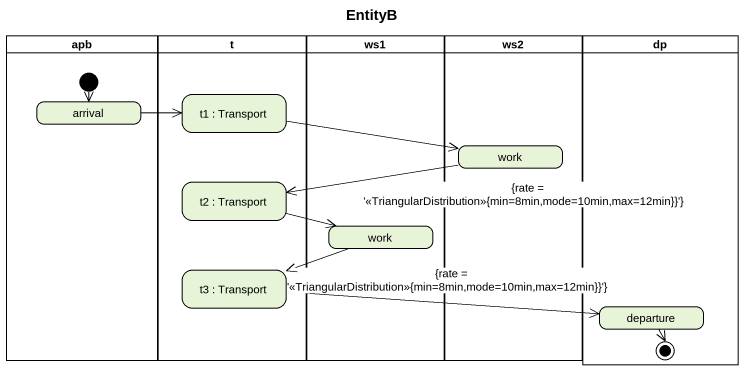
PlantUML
@startuml
title EntityB
hide empty description
state apb <<partition>> {
  state arrival
  [*] --> arrival
}
state t <<partition>> {
  state "t1 : Transport" as t1
  state "t2 : Transport" as t2
  state "t3 : Transport" as t3
}
state ws1 <<partition>> {
  state "work" as work_2
}
state ws2 <<partition>> {
  state work
}
state dp <<partition>> {
  state departure
  departure --> [*]
}
arrival -right-> t1
t1 -right-> work
work -left-> t2 : {rate = '<<TriangularDistribution>>{min=8min,mode=10min,max=12min}}'}
t2 -right-> work_2
work_2 -left-> t3 : {rate = '<<TriangularDistribution>>{min=8min,mode=10min,max=12min}}'}
t3 -right-> departure
@enduml
